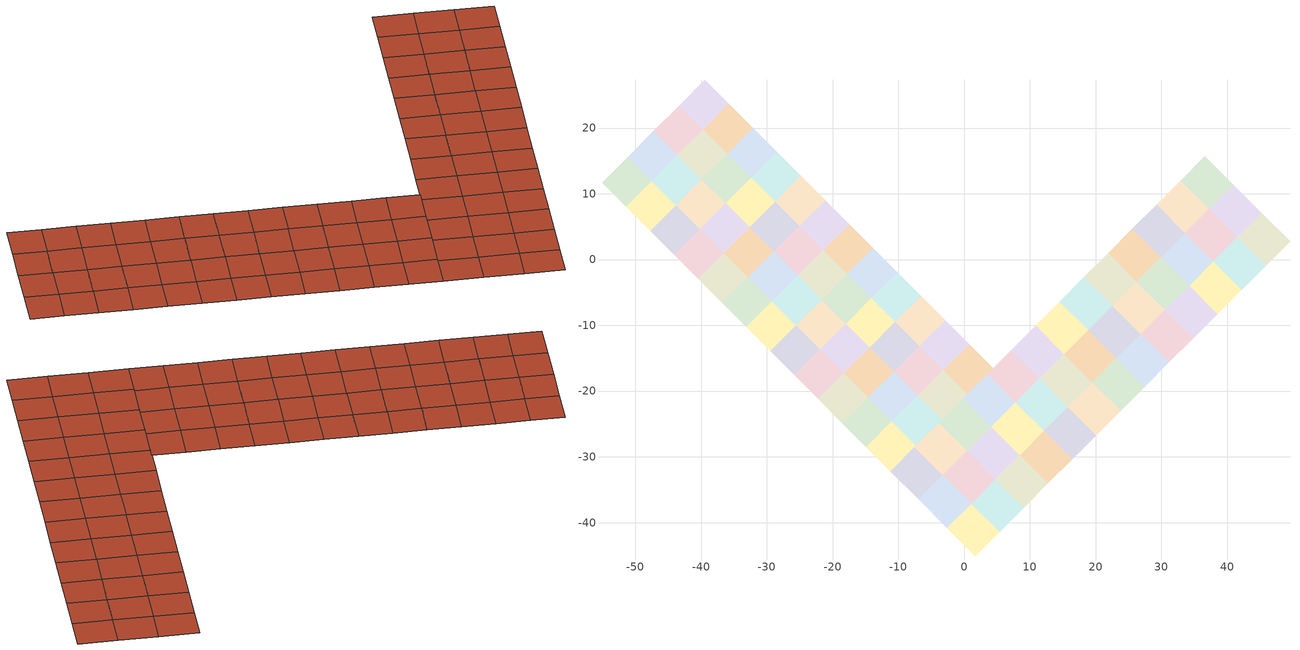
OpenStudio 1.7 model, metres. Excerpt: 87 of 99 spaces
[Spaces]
Roof
 roof outside: -51.4,8.01 -47.49,11.93 -51.14,15.58 -55.06,11.67 z12
Roof 1
 roof outside: -47.49,11.93 -43.58,15.84 -47.23,19.49 -51.14,15.58 z12
Roof 2
 roof outside: -43.58,15.84 -39.67,19.75 -43.32,23.4 -47.23,19.49 z12
Roof 3
 roof outside: -39.67,19.75 -35.76,23.66 -39.41,27.31 -43.32,23.4 z12
Roof 4
 roof outside: -47.75,4.36 -43.84,8.27 -47.49,11.93 -51.4,8.01 z12
Roof 5
 roof outside: -43.84,8.27 -39.93,12.19 -43.58,15.84 -47.49,11.93 z12
Roof 6
 roof outside: -39.93,12.19 -36.02,16.1 -39.67,19.75 -43.58,15.84 z12
Roof 7
 roof outside: -36.02,16.1 -32.1,20.01 -35.76,23.66 -39.67,19.75 z12
Roof 8
 roof outside: -44.1,0.71 -40.19,4.62 -43.84,8.27 -47.75,4.36 z12
Roof 9
 roof outside: -40.19,4.62 -36.28,8.53 -39.93,12.19 -43.84,8.27 z12
Roof 10
 roof outside: -36.28,8.53 -32.36,12.44 -36.02,16.1 -39.93,12.19 z12
Roof 11
 roof outside: -32.36,12.44 -28.45,16.36 -32.1,20.01 -36.02,16.1 z12
Roof 12
 roof outside: -40.45,-2.94 -36.53,0.97 -40.19,4.62 -44.1,0.71 z12
Roof 13
 roof outside: -36.53,0.97 -32.62,4.88 -36.28,8.53 -40.19,4.62 z12
Roof 14
 roof outside: -32.62,4.88 -28.71,8.79 -32.36,12.44 -36.28,8.53 z12
Roof 15
 roof outside: -28.71,8.79 -24.8,12.7 -28.45,16.36 -32.36,12.44 z12
Roof 16
 roof outside: -36.79,-6.59 -32.88,-2.68 -36.53,0.97 -40.45,-2.94 z12
Roof 17
 roof outside: -32.88,-2.68 -28.97,1.23 -32.62,4.88 -36.53,0.97 z12
Roof 18
 roof outside: -28.97,1.23 -25.06,5.14 -28.71,8.79 -32.62,4.88 z12
Roof 19
 roof outside: -25.06,5.14 -21.15,9.05 -24.8,12.7 -28.71,8.79 z12
Roof 20
 roof outside: -33.14,-10.25 -29.23,-6.34 -32.88,-2.68 -36.79,-6.59 z12
Roof 21
 roof outside: -29.23,-6.34 -25.32,-2.42 -28.97,1.23 -32.88,-2.68 z12
Roof 22
 roof outside: -25.32,-2.42 -21.41,1.49 -25.06,5.14 -28.97,1.23 z12
Roof 23
 roof outside: -21.41,1.49 -17.5,5.4 -21.15,9.05 -25.06,5.14 z12
Roof 24
 roof outside: -29.49,-13.9 -25.58,-9.99 -29.23,-6.34 -33.14,-10.25 z12
Roof 25
 roof outside: -25.58,-9.99 -21.67,-6.08 -25.32,-2.42 -29.23,-6.34 z12
Roof 26
 roof outside: -21.67,-6.08 -17.75,-2.16 -21.41,1.49 -25.32,-2.42 z12
Roof 27
 roof outside: -17.75,-2.16 -13.84,1.75 -17.5,5.4 -21.41,1.49 z12
Roof 28
 roof outside: -25.84,-17.55 -21.93,-13.64 -25.58,-9.99 -29.49,-13.9 z12
Roof 29
 roof outside: -21.93,-13.64 -18.01,-9.73 -21.67,-6.08 -25.58,-9.99 z12
Roof 30
 roof outside: -18.01,-9.73 -14.1,-5.82 -17.75,-2.16 -21.67,-6.08 z12
Roof 31
 roof outside: -14.1,-5.82 -10.19,-1.91 -13.84,1.75 -17.75,-2.16 z12
Roof 32
 roof outside: -22.18,-21.2 -18.27,-17.29 -21.93,-13.64 -25.84,-17.55 z12
Roof 33
 roof outside: -18.27,-17.29 -14.36,-13.38 -18.01,-9.73 -21.93,-13.64 z12
Roof 34
 roof outside: -14.36,-13.38 -10.45,-9.47 -14.1,-5.82 -18.01,-9.73 z12
Roof 35
 roof outside: -10.45,-9.47 -6.54,-5.56 -10.19,-1.91 -14.1,-5.82 z12
Roof 36
 roof outside: -18.53,-24.86 -14.62,-20.94 -18.27,-17.29 -22.18,-21.2 z12
Roof 37
 roof outside: -14.62,-20.94 -10.71,-17.03 -14.36,-13.38 -18.27,-17.29 z12
Roof 38
 roof outside: -10.71,-17.03 -6.8,-13.12 -10.45,-9.47 -14.36,-13.38 z12
Roof 39
 roof outside: -6.8,-13.12 -2.89,-9.21 -6.54,-5.56 -10.45,-9.47 z12
Roof 40
 roof outside: -14.88,-28.51 -10.97,-24.6 -14.62,-20.94 -18.53,-24.86 z12
Roof 41
 roof outside: -10.97,-24.6 -7.06,-20.69 -10.71,-17.03 -14.62,-20.94 z12
Roof 42
 roof outside: -7.06,-20.69 -3.15,-16.77 -6.8,-13.12 -10.71,-17.03 z12
Roof 43
 roof outside: -3.15,-16.77 0.77,-12.86 -2.89,-9.21 -6.8,-13.12 z12
Roof 44
 roof outside: -11.23,-32.16 -7.32,-28.25 -10.97,-24.6 -14.88,-28.51 z12
Roof 45
 roof outside: -7.32,-28.25 -3.4,-24.34 -7.06,-20.69 -10.97,-24.6 z12
Roof 46
 roof outside: -3.4,-24.34 0.51,-20.43 -3.15,-16.77 -7.06,-20.69 z12
Roof 47
 roof outside: 0.51,-20.43 4.42,-16.51 0.77,-12.86 -3.15,-16.77 z12
Roof 48
 roof outside: -6.92,-36.47 -3.24,-32.79 -7.55,-28.48 -11.23,-32.16 z12
Roof 49
 roof outside: -3.24,-32.79 0.44,-29.11 -3.87,-24.8 -7.55,-28.48 z12
Roof 50
 roof outside: 0.44,-29.11 4.13,-25.43 -0.18,-21.12 -3.87,-24.8 z12
Roof 51
 roof outside: 4.13,-25.43 7.81,-21.75 3.5,-17.44 -0.18,-21.12 z12
Roof 52
 roof outside: 7.81,-21.75 11.49,-18.07 7.18,-13.76 3.5,-17.44 z12
Roof 53
 roof outside: 11.49,-18.07 15.17,-14.39 10.86,-10.08 7.18,-13.76 z12
Roof 54
 roof outside: 15.17,-14.39 18.85,-10.71 14.54,-6.4 10.86,-10.08 z12
Roof 55
 roof outside: 18.85,-10.71 22.53,-7.02 18.22,-2.71 14.54,-6.4 z12
Roof 56
 roof outside: 22.53,-7.02 26.21,-3.34 21.9,0.97 18.22,-2.71 z12
Roof 57
 roof outside: 26.21,-3.34 29.89,0.34 25.58,4.65 21.9,0.97 z12
Roof 58
 roof outside: 29.89,0.34 33.57,4.02 29.26,8.33 25.58,4.65 z12
Roof 59
 roof outside: 33.57,4.02 37.25,7.7 32.94,12.01 29.26,8.33 z12
Roof 60
 roof outside: 37.25,7.7 40.93,11.38 36.62,15.69 32.94,12.01 z12
Roof 61
 roof outside: -2.61,-40.78 1.07,-37.1 -3.24,-32.79 -6.92,-36.47 z12
Roof 62
 roof outside: 1.07,-37.1 4.75,-33.42 0.44,-29.11 -3.24,-32.79 z12
Roof 63
 roof outside: 4.75,-33.42 8.44,-29.74 4.13,-25.43 0.44,-29.11 z12
Roof 64
 roof outside: 8.44,-29.74 12.12,-26.06 7.81,-21.75 4.13,-25.43 z12
Roof 65
 roof outside: 12.12,-26.06 15.8,-22.38 11.49,-18.07 7.81,-21.75 z12
Roof 66
 roof outside: 15.8,-22.38 19.48,-18.7 15.17,-14.39 11.49,-18.07 z12
Roof 67
 roof outside: 19.48,-18.7 23.16,-15.02 18.85,-10.71 15.17,-14.39 z12
Roof 68
 roof outside: 23.16,-15.02 26.84,-11.33 22.53,-7.02 18.85,-10.71 z12
Roof 69
 roof outside: 26.84,-11.33 30.52,-7.65 26.21,-3.34 22.53,-7.02 z12
Roof 70
 roof outside: 30.52,-7.65 34.2,-3.97 29.89,0.34 26.21,-3.34 z12
Roof 71
 roof outside: 34.2,-3.97 37.88,-0.29 33.57,4.02 29.89,0.34 z12
Roof 72
 roof outside: 37.88,-0.29 41.56,3.39 37.25,7.7 33.57,4.02 z12
Roof 73
 roof outside: 41.56,3.39 45.24,7.07 40.93,11.38 37.25,7.7 z12
Roof 74
 roof outside: 1.7,-45.09 5.38,-41.41 1.07,-37.1 -2.61,-40.78 z12
Roof 75
 roof outside: 5.38,-41.41 9.06,-37.73 4.75,-33.42 1.07,-37.1 z12
Roof 76
 roof outside: 9.06,-37.73 12.75,-34.05 8.44,-29.74 4.75,-33.42 z12
Roof 77
 roof outside: 12.75,-34.05 16.43,-30.37 12.12,-26.06 8.44,-29.74 z12
Roof 78
 roof outside: 16.43,-30.37 20.11,-26.69 15.8,-22.38 12.12,-26.06 z12
Roof 79
 roof outside: 20.11,-26.69 23.79,-23.01 19.48,-18.7 15.8,-22.38 z12
Roof 80
 roof outside: 23.79,-23.01 27.47,-19.33 23.16,-15.02 19.48,-18.7 z12
Roof 81
 roof outside: 27.47,-19.33 31.15,-15.64 26.84,-11.33 23.16,-15.02 z12
Roof 82
 roof outside: 31.15,-15.64 34.83,-11.96 30.52,-7.65 26.84,-11.33 z12
Roof 83
 roof outside: 34.83,-11.96 38.51,-8.28 34.2,-3.97 30.52,-7.65 z12
Roof 84
 roof outside: 38.51,-8.28 42.19,-4.6 37.88,-0.29 34.2,-3.97 z12
Roof 85
 roof outside: 42.19,-4.6 45.87,-0.92 41.56,3.39 37.88,-0.29 z12
Roof 86
 roof outside: 45.87,-0.92 49.55,2.76 45.24,7.07 41.56,3.39 z12
[Building]
Building 1: North Axis {deg}=0; Default Construction Set=MyConsturction
[Construction]
ASHRAE 90.1-2004 ExtWall Mass ClimateZone 6: 1IN Stucco, 8IN CONCRETE HW RefBldg, Mass NonRes Wall Insulation-1.69, 1/2IN Gypsum
Interior Window: Clear 3mm
Interior Partition: G05 25mm wood
Exterior Door: F08 Metal surface, I01 25mm insulation board
ASHRAE 90.1-2004 ExtWindow ClimateZone 4-6: Fixed Window 3.24/0.39/0.31
[Material] Thermal Absorptance=0.9
Name | Roughness | Thickness {m} | Conductivity {W/m-K} | Density {kg/m3} | Specific Heat {J/kg-K} | Solar Absorptance | Visible Absorptance
1IN Stucco | Smooth | 0.0253 | 0.6918 | 1858 | 837 | 0.92 | 0.92
8IN CONCRETE HW RefBldg | Rough | 0.2032 | 1.311 | 2240 | 836.8 | 0.7 | 0.7
Mass NonRes Wall Insulation-1.69 | MediumRough | 0.0623673 | 0.049 | 265 | 836.8 | 0.7 | 0.7
1/2IN Gypsum | Smooth | 0.0127 | 0.16 | 784.9 | 830 | 0.4 | 0.4
G05 25mm wood | MediumSmooth | 0.0254 | 0.15 | 608 | 1630 | 0.5 | 0.5
F08 Metal surface | Smooth | 0.0008 | 45.28 | 7824 | 500 | 0.7 | 0.7
I01 25mm insulation board | MediumRough | 0.0254 | 0.03 | 43 | 1210 | 0.6 | 0.6
[WindowMaterial:SimpleGlazingSystem]
Fixed Window 3.24/0.39/0.31: U-Factor {W/m2-K}=3.23646; Solar Heat Gain Coefficient=0.39; Visible Transmittance=0.31
[WindowMaterial:Glazing]
Clear 3mm: Optical Data Type=SpectralAverage; Thickness {m}=0.003; Solar Transmittance at Normal Incidence=0.837; Front Side Solar Reflectance at Normal Incidence=0.075; Back Side Solar Reflectance at Normal Incidence=0; Visible Transmittance at Normal Incidence=0.898; Front Side Visible Reflectance at Normal Incidence=0.081; Back Side Visible Reflectance at Normal Incidence=0; Infrared Transmittance at Normal Incidence=0; Front Side Infrared Hemispherical Emissivity=0.84; Back Side Infrared Hemispherical Emissivity=0.84; Conductivity {W/m-K}=0.9; Dirt Correction Factor for Solar and Visible Transmittance=1; Solar Diffusing=No
[DefaultConstructionSet]
MyConsturction: Default Exterior Surface Constructions=Default Surface Constructions 1; Default Interior Surface Constructions=Default Surface Constructions 1; Default Ground Contact Surface Constructions=Default Surface Constructions 1; Default Exterior SubSurface Constructions=Default Sub Surface Constructions 1; Default Interior SubSurface Constructions=Default Sub Surface Constructions 1; Interior Partition Construction=Interior Partition
[DefaultSurfaceConstructions]
Default Surface Constructions 1: Floor Construction=ASHRAE 90.1-2004 ExtWall Mass ClimateZone 6; Wall Construction=ASHRAE 90.1-2004 ExtWall Mass ClimateZone 6; Roof Ceiling Construction=ASHRAE 90.1-2004 ExtWall Mass ClimateZone 6
[DefaultSubSurfaceConstructions]
Default Sub Surface Constructions 1: Fixed Window Construction=ASHRAE 90.1-2004 ExtWindow ClimateZone 4-6; Operable Window Construction=ASHRAE 90.1-2004 ExtWindow ClimateZone 4-6; Door Construction=Exterior Door; Glass Door Construction=ASHRAE 90.1-2004 ExtWindow ClimateZone 4-6; Skylight Construction=ASHRAE 90.1-2004 ExtWindow ClimateZone 4-6; Tubular Daylight Dome Construction=Interior Window; Tubular Daylight Diffuser Construction=Interior Window
[Space]
Name | Thermal Zone
Roof | Thermal Zone 43
Roof 1 | Thermal Zone 32
Roof 2 | Thermal Zone 52
Roof 3 | Thermal Zone 86
Roof 4 | Thermal Zone 13
Roof 5 | Thermal Zone 79
Roof 6 | Thermal Zone 80
Roof 7 | Thermal Zone 54
Roof 8 | Thermal Zone 85
Roof 9 | Thermal Zone 82
Roof 10 | Thermal Zone 65
Roof 11 | Thermal Zone 33
Roof 12 | Thermal Zone 74
Roof 13 | Thermal Zone 23
Roof 14 | Thermal Zone 24
Roof 15 | Thermal Zone 60
Roof 16 | Thermal Zone 99
Roof 17 | Thermal Zone 96
Roof 18 | Thermal Zone 44
Roof 19 | Thermal Zone 62
Roof 20 | Thermal Zone 34
Roof 21 | Thermal Zone 50
Roof 22 | Thermal Zone 73
Roof 23 | Thermal Zone 63
Roof 24 | Thermal Zone 42
Roof 25 | Thermal Zone 55
Roof 26 | Thermal Zone 70
Roof 27 | Thermal Zone 68
Roof 28 | Thermal Zone 19
Roof 29 | Thermal Zone 78
Roof 30 | Thermal Zone 25
Roof 31 | Thermal Zone 41
Roof 32 | Thermal Zone 90
Roof 33 | Thermal Zone 22
Roof 34 | Thermal Zone 87
Roof 35 | Thermal Zone 26
Roof 36 | Thermal Zone 15
Roof 37 | Thermal Zone 84
Roof 38 | Thermal Zone 49
Roof 39 | Thermal Zone 76
Roof 40 | Thermal Zone 77
Roof 41 | Thermal Zone 92
Roof 42 | Thermal Zone 36
Roof 43 | Thermal Zone 37
Roof 44 | Thermal Zone 91
Roof 45 | Thermal Zone 61
Roof 46 | Thermal Zone 21
Roof 47 | Thermal Zone 71
Roof 48 | Thermal Zone 75
Roof 49 | Thermal Zone 29
Roof 50 | Thermal Zone 94
Roof 51 | Thermal Zone 18
Roof 52 | Thermal Zone 89
Roof 53 | Thermal Zone 59
Roof 54 | Thermal Zone 45
Roof 55 | Thermal Zone 20
Roof 56 | Thermal Zone 58
Roof 57 | Thermal Zone 27
Roof 58 | Thermal Zone 98
Roof 59 | Thermal Zone 46
Roof 60 | Thermal Zone 16
Roof 61 | Thermal Zone 51
Roof 62 | Thermal Zone 69
Roof 63 | Thermal Zone 48
Roof 64 | Thermal Zone 66
Roof 65 | Thermal Zone 97
Roof 66 | Thermal Zone 83
Roof 67 | Thermal Zone 17
Roof 68 | Thermal Zone 47
Roof 69 | Thermal Zone 56
Roof 70 | Thermal Zone 28
Roof 71 | Thermal Zone 31
Roof 72 | Thermal Zone 64
Roof 73 | Thermal Zone 95
Roof 74 | Thermal Zone 53
Roof 75 | Thermal Zone 30
Roof 76 | Thermal Zone 93
Roof 77 | Thermal Zone 72
Roof 78 | Thermal Zone 14
Roof 79 | Thermal Zone 38
Roof 80 | Thermal Zone 88
Roof 81 | Thermal Zone 67
Roof 82 | Thermal Zone 81
Roof 83 | Thermal Zone 35
Roof 84 | Thermal Zone 40
Roof 85 | Thermal Zone 57
Roof 86 | Thermal Zone 39
[ThermalZone] Use Ideal Air Loads=No
Thermal Zone 13; Thermal Zone 14; Thermal Zone 15; Thermal Zone 16; Thermal Zone 17; Thermal Zone 18; Thermal Zone 19; Thermal Zone 20; Thermal Zone 21; Thermal Zone 22; Thermal Zone 23; Thermal Zone 24; Thermal Zone 25; Thermal Zone 26; Thermal Zone 27; Thermal Zone 28; Thermal Zone 29; Thermal Zone 30; Thermal Zone 31; Thermal Zone 32; Thermal Zone 33; Thermal Zone 34; Thermal Zone 35; Thermal Zone 36; Thermal Zone 37; Thermal Zone 38; Thermal Zone 39; Thermal Zone 40; Thermal Zone 41; Thermal Zone 42; Thermal Zone 43; Thermal Zone 44; Thermal Zone 45; Thermal Zone 46; Thermal Zone 47; Thermal Zone 48; Thermal Zone 49; Thermal Zone 50; Thermal Zone 51; Thermal Zone 52; Thermal Zone 53; Thermal Zone 54; Thermal Zone 55; Thermal Zone 56; Thermal Zone 57; Thermal Zone 58; Thermal Zone 59; Thermal Zone 60; Thermal Zone 61; Thermal Zone 62; Thermal Zone 63; Thermal Zone 64; Thermal Zone 65; Thermal Zone 66; Thermal Zone 67; Thermal Zone 68; Thermal Zone 69; Thermal Zone 70; Thermal Zone 71; Thermal Zone 72; Thermal Zone 73; Thermal Zone 74; Thermal Zone 75; Thermal Zone 76; Thermal Zone 77; Thermal Zone 78; Thermal Zone 79; Thermal Zone 80; Thermal Zone 81; Thermal Zone 82; Thermal Zone 83; Thermal Zone 84; Thermal Zone 85; Thermal Zone 86; Thermal Zone 87; Thermal Zone 88; Thermal Zone 89; Thermal Zone 90; Thermal Zone 91; Thermal Zone 92; Thermal Zone 93; Thermal Zone 94; Thermal Zone 95; Thermal Zone 96; Thermal Zone 97; Thermal Zone 98; Thermal Zone 99
